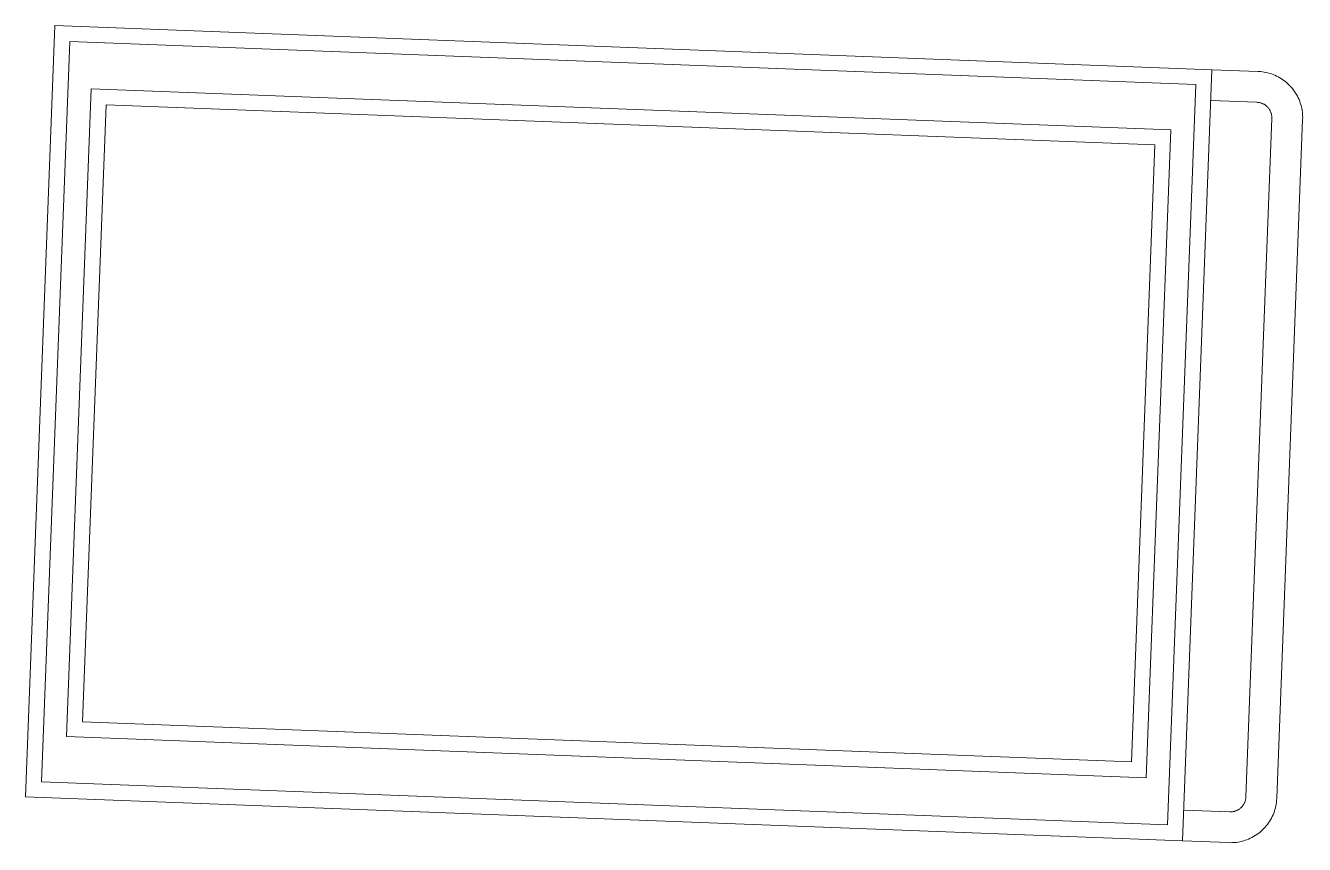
# Model space of a CAD drawing. Header units: millimetres. Extents: x 18438 to 82538, y -3412 to 53720.
# Drawn here: x 18438 to 19267, y 30452 to 30982 of the extents above; entities that cross this region are included whole.
import ezdxf

# ---------------------------------------------------------------- set-up
doc = ezdxf.new("R2010")
doc.units = ezdxf.units.MM
doc.header["$MEASUREMENT"] = 0
doc.layers.add('I-FURN', color=40, linetype='Continuous', lineweight=13)

# ---------------------------------------------------------------- blocks, each defined once
blk = doc.blocks.new('New Furniture_Storage Caddy_NS1 - NS1-9646874-GA PLAN - LEVEL 11')
at = {"layer": 'I-FURN', "color": 0, "lineweight": -2}
for p, q in [((294.7, 0), (-205.3, 0)), ((-205.3, 0), (-205.3, -750)), ((294.7, -750), (294.7, 0)), ((-195.3, -740), (-195.3, -10)), ((-195.3, -10), (284.7, -10)), ((284.7, -10), (284.7, -740)), ((254.7, -25), (-165.3, -25)), ((-165.3, -25), (-165.3, -725)), ((254.7, -725), (254.7, -25)), ((-155.3, -715), (-155.3, -35)), ((-155.3, -35), (244.7, -35)), ((244.7, -35), (244.7, -715)), ((244.7, -715), (-155.3, -715)), ((-165.3, -725), (254.7, -725)), ((284.7, -740), (-195.3, -740)), ((-205.3, -750), (-205.3, -780)), ((-205.3, -750), (294.7, -750)), ((-185.3, -780), (-185.3, -750)), ((274.7, -750), (274.7, -780)), ((294.7, -780), (294.7, -750)), ((264.7, -790), (-175.3, -790)), ((-175.3, -810), (264.7, -810))]:
    blk.add_line(p, q, dxfattribs=at)
at = {"layer": 'I-FURN', "color": 0, "lineweight": -2, "flags": 128}
for points in [[(-205.3, -780), (-205.28, -781.2), (-205.2, -782.4), (-205.08, -783.59), (-204.92, -784.78), (-204.7, -785.96), (-204.44, -787.13), (-204.13, -788.29), (-203.78, -789.44), (-203.38, -790.57), (-202.93, -791.68), (-202.44, -792.78), (-201.91, -793.85), (-201.33, -794.91), (-200.72, -795.94), (-200.06, -796.94), (-199.36, -797.92), (-198.63, -798.86), (-197.85, -799.78), (-197.04, -800.67), (-196.2, -801.52), (-195.32, -802.34), (-194.41, -803.12), (-193.47, -803.87), (-192.51, -804.58), (-191.51, -805.24), (-190.49, -805.87), (-189.44, -806.46), (-188.37, -807), (-187.28, -807.5), (-186.17, -807.96), (-185.04, -808.37), (-183.9, -808.74), (-182.74, -809.06), (-181.58, -809.34), (-180.4, -809.56), (-179.21, -809.74), (-178.02, -809.88), (-176.82, -809.96), (-175.62, -810), (-175.3, -810)], [(-175.3, -790), (-175.7, -789.99), (-176.1, -789.97), (-176.5, -789.93), (-176.89, -789.87), (-177.29, -789.8), (-177.68, -789.71), (-178.06, -789.61), (-178.45, -789.49), (-178.82, -789.36), (-179.19, -789.21), (-179.56, -789.05), (-179.92, -788.87), (-180.27, -788.68), (-180.61, -788.47), (-180.95, -788.25), (-181.27, -788.02), (-181.59, -787.78), (-181.89, -787.52), (-182.19, -787.25), (-182.47, -786.97), (-182.75, -786.67), (-183.01, -786.37), (-183.26, -786.06), (-183.49, -785.74), (-183.71, -785.4), (-183.92, -785.06), (-184.12, -784.71), (-184.3, -784.36), (-184.47, -783.99), (-184.62, -783.62), (-184.76, -783.25), (-184.88, -782.87), (-184.99, -782.48), (-185.08, -782.09), (-185.15, -781.7), (-185.21, -781.3), (-185.26, -780.91), (-185.29, -780.51), (-185.3, -780.11), (-185.3, -780)], [(264.7, -810), (265.9, -809.98), (267.1, -809.9), (268.29, -809.78), (269.48, -809.62), (270.66, -809.4), (271.83, -809.14), (272.99, -808.83), (274.14, -808.48), (275.27, -808.08), (276.38, -807.63), (277.48, -807.14), (278.55, -806.61), (279.61, -806.03), (280.64, -805.42), (281.64, -804.76), (282.62, -804.06), (283.56, -803.33), (284.48, -802.55), (285.37, -801.75), (286.22, -800.9), (287.04, -800.02), (287.82, -799.11), (288.57, -798.17), (289.28, -797.21), (289.94, -796.21), (290.57, -795.19), (291.16, -794.14), (291.7, -793.07), (292.2, -791.98), (292.66, -790.87), (293.07, -789.74), (293.44, -788.6), (293.76, -787.45), (294.04, -786.28), (294.26, -785.1), (294.44, -783.91), (294.58, -782.72), (294.66, -781.52), (294.7, -780.32), (294.7, -780)], [(274.7, -780), (274.69, -780.4), (274.67, -780.8), (274.63, -781.2), (274.57, -781.59), (274.5, -781.99), (274.41, -782.38), (274.31, -782.76), (274.19, -783.15), (274.06, -783.52), (273.91, -783.89), (273.75, -784.26), (273.57, -784.62), (273.38, -784.97), (273.17, -785.31), (272.95, -785.65), (272.72, -785.97), (272.48, -786.29), (272.22, -786.59), (271.95, -786.89), (271.67, -787.17), (271.37, -787.45), (271.07, -787.71), (270.76, -787.96), (270.44, -788.19), (270.1, -788.41), (269.76, -788.62), (269.41, -788.82), (269.06, -789), (268.69, -789.17), (268.32, -789.32), (267.95, -789.46), (267.57, -789.58), (267.18, -789.69), (266.79, -789.78), (266.4, -789.85), (266, -789.91), (265.61, -789.96), (265.21, -789.99), (264.81, -790), (264.7, -790)]]:
    blk.add_lwpolyline(points, dxfattribs=at)

msp = doc.modelspace()

# ---------------------------------------------------------------- block references
at = {"layer": 'I-FURN', "color": 40, "lineweight": 0, "rotation": 87.81652505426143}
msp.add_blockref('New Furniture_Storage Caddy_NS1 - NS1-9646874-GA PLAN - LEVEL 11', (18446.24, 30687.72), dxfattribs=at)

doc.saveas('drawing.dxf')
